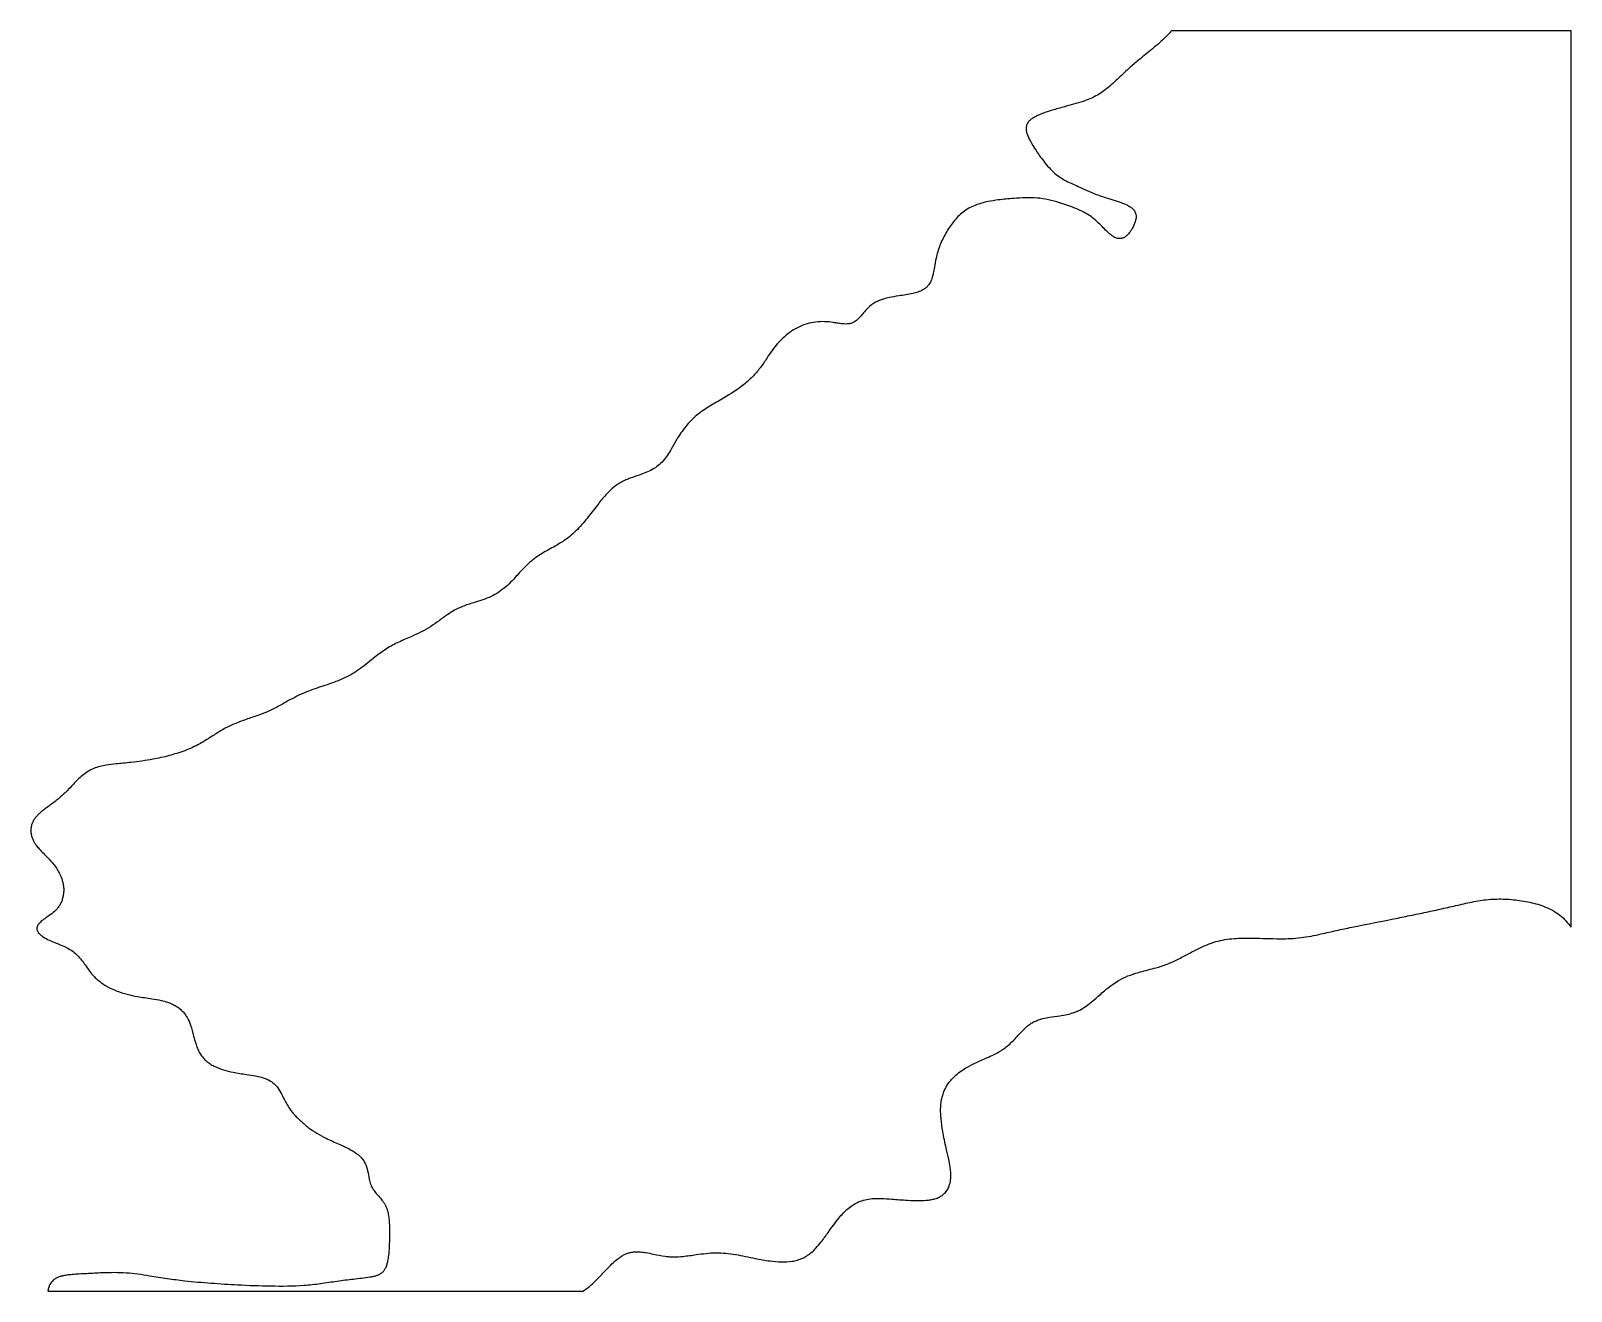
# Model space of a CAD drawing. Header units: millimetres. Extents: x 9 to 180, y -140 to 0.
import ezdxf

# ---------------------------------------------------------------- set-up
doc = ezdxf.new("R2010")
doc.units = ezdxf.units.MM
doc.layers.add('outline', color=7, linetype='Continuous')

msp = doc.modelspace()

# ---------------------------------------------------------------- linework, layer by layer
at = {"layer": 'outline'}
for p, q in [((180, 0), (135.62, 0)), ((180, -99.57), (180, 0)), ((10.85, -140), (70.24, -140))]:
    msp.add_line(p, q, dxfattribs=at)
for points, knots in [([(135.62, 0), (135.49, -0.16), (135.35, -0.31), (134.73, -0.95), (134.22, -1.4), (133.2, -2.25), (132.7, -2.65), (131.85, -3.35), (131.5, -3.64), (130.84, -4.23), (130.52, -4.52), (129.78, -5.21), (129.36, -5.62), (128.71, -6.19), (128.49, -6.38), (128.04, -6.73), (127.81, -6.89), (127.33, -7.18), (127.08, -7.31), (126.58, -7.55), (126.32, -7.65), (125.72, -7.87), (125.36, -7.98), (124.65, -8.19), (124.29, -8.29), (123.46, -8.51), (122.98, -8.64), (122.18, -8.88), (121.87, -8.98), (121.35, -9.16), (121.14, -9.24), (120.8, -9.38), (120.67, -9.45), (120.45, -9.56), (120.36, -9.6), (120.2, -9.71), (120.11, -9.76), (119.98, -9.86), (119.93, -9.9), (119.84, -9.99), (119.79, -10.03), (119.71, -10.13), (119.67, -10.19), (119.6, -10.3), (119.57, -10.35), (119.53, -10.48), (119.51, -10.54), (119.48, -10.66), (119.47, -10.73), (119.47, -10.86), (119.47, -10.92), (119.48, -11.05), (119.49, -11.12), (119.53, -11.31), (119.57, -11.44), (119.7, -11.8), (119.82, -12.04), (120.1, -12.58), (120.29, -12.87), (120.73, -13.55), (121, -13.93), (121.47, -14.54), (121.66, -14.79), (122.06, -15.25), (122.27, -15.48), (122.72, -15.9), (122.96, -16.09), (123.39, -16.37), (123.56, -16.48), (123.99, -16.7), (124.24, -16.82), (124.74, -17.06), (124.99, -17.17), (125.58, -17.44), (125.91, -17.6), (126.58, -17.9), (126.92, -18.04), (127.72, -18.34), (128.18, -18.49), (128.95, -18.73), (129.27, -18.82), (129.78, -18.99), (129.99, -19.06), (130.32, -19.19), (130.46, -19.24), (130.67, -19.35), (130.76, -19.39), (130.93, -19.49), (131.01, -19.54), (131.14, -19.63), (131.19, -19.67), (131.29, -19.75), (131.33, -19.8), (131.4, -19.88), (131.43, -19.91), (131.48, -19.98), (131.51, -20.01), (131.55, -20.09), (131.57, -20.13), (131.6, -20.21), (131.62, -20.25), (131.64, -20.33), (131.65, -20.37), (131.67, -20.49), (131.68, -20.58), (131.68, -20.75), (131.67, -20.84), (131.62, -21.09), (131.57, -21.25), (131.45, -21.57), (131.38, -21.72), (131.24, -21.98), (131.19, -22.07), (131.06, -22.27), (131, -22.36), (130.88, -22.51), (130.83, -22.56), (130.72, -22.67), (130.67, -22.73), (130.57, -22.81), (130.53, -22.84), (130.45, -22.9), (130.4, -22.92), (130.31, -22.97), (130.27, -23), (130.19, -23.03), (130.16, -23.04), (130.09, -23.06), (130.06, -23.06), (129.99, -23.08), (129.96, -23.08), (129.89, -23.08), (129.86, -23.08), (129.79, -23.08), (129.76, -23.08), (129.66, -23.06), (129.59, -23.05), (129.46, -23.01), (129.4, -22.98), (129.28, -22.92), (129.22, -22.89), (129.04, -22.78), (128.94, -22.7), (128.69, -22.51), (128.56, -22.38), (128.25, -22.09), (128.08, -21.92), (127.75, -21.58), (127.57, -21.41), (127.22, -21.08), (127.04, -20.93), (126.67, -20.63), (126.47, -20.5), (125.87, -20.12), (125.44, -19.92), (124.7, -19.62), (124.4, -19.51), (123.8, -19.3), (123.49, -19.2), (122.78, -18.98), (122.36, -18.86), (121.53, -18.68), (121.11, -18.61), (120.25, -18.54), (119.81, -18.53), (118.95, -18.56), (118.52, -18.58), (117.52, -18.66), (116.95, -18.71), (116, -18.84), (115.62, -18.9), (115, -19.02), (114.75, -19.08), (114.27, -19.22), (114.03, -19.3), (113.56, -19.49), (113.33, -19.59), (112.88, -19.84), (112.67, -19.98), (112.27, -20.29), (112.08, -20.45), (111.73, -20.82), (111.56, -21.01), (111.09, -21.6), (110.81, -22.02), (110.31, -22.9), (110.09, -23.36), (109.72, -24.29), (109.57, -24.78), (109.4, -25.6), (109.34, -25.93), (109.25, -26.49), (109.21, -26.71), (109.13, -27.08), (109.1, -27.23), (109.02, -27.47), (108.99, -27.56), (108.92, -27.75), (108.88, -27.84), (108.79, -28.02), (108.73, -28.1), (108.62, -28.26), (108.55, -28.34), (108.42, -28.48), (108.34, -28.55), (108.18, -28.67), (108.1, -28.72), (107.84, -28.87), (107.66, -28.95), (107.28, -29.08), (107.09, -29.14), (106.63, -29.24), (106.37, -29.29), (105.85, -29.37), (105.58, -29.41), (104.97, -29.5), (104.62, -29.56), (104.04, -29.68), (103.81, -29.74), (103.43, -29.86), (103.28, -29.91), (102.99, -30.03), (102.85, -30.1), (102.57, -30.26), (102.44, -30.34), (102.06, -30.63), (101.84, -30.85), (101.49, -31.24), (101.36, -31.41), (101.13, -31.67), (101.03, -31.78), (100.87, -31.95), (100.8, -32.01), (100.66, -32.14), (100.59, -32.2), (100.46, -32.28), (100.41, -32.32), (100.3, -32.38), (100.24, -32.41), (100.13, -32.46), (100.07, -32.48), (99.95, -32.51), (99.89, -32.53), (99.7, -32.56), (99.58, -32.57), (99.33, -32.57), (99.2, -32.56), (98.91, -32.53), (98.75, -32.5), (98.41, -32.45), (98.25, -32.43), (97.75, -32.36), (97.42, -32.32), (96.76, -32.3), (96.43, -32.31), (95.78, -32.39), (95.46, -32.45), (94.83, -32.64), (94.52, -32.76), (93.93, -33.05), (93.65, -33.22), (93.1, -33.59), (92.83, -33.8), (92.34, -34.24), (92.1, -34.47), (91.66, -34.97), (91.45, -35.23), (91.07, -35.77), (90.89, -36.05), (90.46, -36.7), (90.21, -37.07), (89.68, -37.78), (89.39, -38.12), (88.77, -38.75), (88.44, -39.05), (87.39, -39.87), (86.64, -40.34), (85.36, -41.09), (84.85, -41.38), (83.84, -42), (83.35, -42.33), (82.45, -43.09), (82.03, -43.51), (81.48, -44.19), (81.3, -44.43), (80.97, -44.91), (80.81, -45.16), (80.46, -45.76), (80.27, -46.11), (79.94, -46.68), (79.8, -46.9), (79.51, -47.34), (79.35, -47.55), (79, -47.95), (78.82, -48.13), (78.41, -48.46), (78.19, -48.6), (77.5, -48.99), (77, -49.17), (76.17, -49.46), (75.84, -49.57), (75.34, -49.75), (75.18, -49.82), (74.86, -49.96), (74.7, -50.04), (74.24, -50.3), (73.95, -50.49), (73.41, -50.93), (73.15, -51.17), (72.59, -51.76), (72.29, -52.13), (71.62, -52.98), (71.24, -53.48), (70.47, -54.46), (70.07, -54.94), (69.42, -55.6), (69.2, -55.81), (68.73, -56.21), (68.48, -56.4), (67.89, -56.81), (67.53, -57.03), (66.68, -57.51), (66.19, -57.77), (65.48, -58.21), (65.25, -58.36), (64.8, -58.68), (64.58, -58.85), (64.09, -59.28), (63.83, -59.54), (63.23, -60.16), (62.9, -60.54), (62.34, -61.14), (62.11, -61.37), (61.62, -61.82), (61.37, -62.03), (60.84, -62.41), (60.56, -62.58), (59.98, -62.88), (59.68, -63.01), (59.06, -63.23), (58.75, -63.33), (58.02, -63.56), (57.6, -63.68), (56.78, -63.99), (56.37, -64.16), (55.73, -64.51), (55.49, -64.67), (54.92, -65.05), (54.6, -65.29), (53.97, -65.76), (53.65, -65.98), (52.99, -66.4), (52.65, -66.6), (51.96, -66.95), (51.6, -67.11), (50.77, -67.48), (50.28, -67.68), (49.34, -68.12), (48.88, -68.36), (48, -68.92), (47.58, -69.22), (46.63, -69.98), (46.11, -70.43), (45.27, -71.04), (44.99, -71.23), (44.4, -71.58), (44.1, -71.74), (43.16, -72.18), (42.51, -72.41), (41.2, -72.85), (40.55, -73.06), (39.58, -73.43), (39.27, -73.56), (38.64, -73.84), (38.33, -74), (37.41, -74.48), (36.82, -74.83), (35.91, -75.31), (35.6, -75.46), (34.97, -75.75), (34.65, -75.87), (33.89, -76.15), (33.45, -76.29), (32.57, -76.59), (32.13, -76.75), (31.28, -77.1), (30.87, -77.29), (30.06, -77.74), (29.67, -77.98), (29.03, -78.39), (28.77, -78.56), (28.24, -78.89), (27.98, -79.04), (27.44, -79.34), (27.17, -79.48), (26.61, -79.74), (26.33, -79.86), (25.47, -80.18), (24.88, -80.36), (23.7, -80.67), (23.1, -80.8), (21.69, -81.06), (20.88, -81.18), (19.51, -81.33), (18.96, -81.37), (18.05, -81.46), (17.69, -81.5), (17.09, -81.6), (16.85, -81.65), (16.38, -81.78), (16.15, -81.86), (15.7, -82.04), (15.48, -82.15), (15.07, -82.41), (14.87, -82.55), (14.31, -83.01), (13.97, -83.37), (13.41, -83.95), (13.19, -84.19), (12.74, -84.65), (12.5, -84.88), (11.93, -85.38), (11.59, -85.64), (11.01, -86.07), (10.78, -86.24), (10.39, -86.53), (10.24, -86.65), (10, -86.85), (9.9, -86.94), (9.71, -87.11), (9.63, -87.21), (9.46, -87.4), (9.38, -87.5), (9.24, -87.72), (9.18, -87.83), (9.08, -88.06), (9.04, -88.18), (8.98, -88.43), (8.96, -88.56), (8.94, -88.81), (8.95, -88.94), (8.97, -89.19), (8.99, -89.32), (9.06, -89.57), (9.1, -89.69), (9.2, -89.92), (9.26, -90.04), (9.39, -90.26), (9.46, -90.36), (9.64, -90.6), (9.75, -90.73), (10.17, -91.2), (10.5, -91.52), (11.03, -92.07), (11.24, -92.29), (11.56, -92.68), (11.68, -92.85), (11.9, -93.18), (12.01, -93.36), (12.19, -93.72), (12.27, -93.9), (12.39, -94.22), (12.43, -94.35), (12.5, -94.61), (12.53, -94.74), (12.57, -95), (12.59, -95.14), (12.6, -95.41), (12.6, -95.54), (12.58, -95.81), (12.56, -95.95), (12.51, -96.21), (12.48, -96.34), (12.4, -96.6), (12.35, -96.72), (12.23, -96.97), (12.17, -97.09), (12.02, -97.31), (11.94, -97.42), (11.77, -97.62), (11.67, -97.72), (11.38, -98), (11.16, -98.16), (10.79, -98.42), (10.64, -98.52), (10.4, -98.69), (10.3, -98.76), (10.14, -98.89), (10.08, -98.94), (9.98, -99.03), (9.95, -99.07), (9.87, -99.14), (9.84, -99.18), (9.78, -99.26), (9.76, -99.28), (9.73, -99.34), (9.71, -99.38), (9.68, -99.44), (9.67, -99.47), (9.65, -99.53), (9.64, -99.55), (9.63, -99.6), (9.63, -99.62), (9.62, -99.67), (9.62, -99.69), (9.62, -99.74), (9.62, -99.76), (9.63, -99.81), (9.63, -99.83), (9.64, -99.88), (9.64, -99.9), (9.67, -99.97), (9.69, -100.01), (9.72, -100.08), (9.74, -100.11), (9.79, -100.19), (9.83, -100.24), (9.92, -100.33), (9.96, -100.37), (10.11, -100.5), (10.21, -100.57), (10.52, -100.78), (10.75, -100.9), (11.21, -101.11), (11.44, -101.2), (11.99, -101.43), (12.3, -101.55), (12.82, -101.78), (13.02, -101.88), (13.4, -102.11), (13.59, -102.23), (13.94, -102.51), (14.1, -102.67), (14.56, -103.16), (14.82, -103.53), (15.25, -104.15), (15.42, -104.39), (15.73, -104.78), (15.86, -104.93), (16.14, -105.22), (16.29, -105.35), (16.75, -105.73), (17.08, -105.95), (17.77, -106.34), (18.14, -106.51), (18.87, -106.8), (19.25, -106.92), (20.02, -107.12), (20.4, -107.2), (21.32, -107.36), (21.85, -107.43), (22.73, -107.57), (23.08, -107.63), (23.66, -107.76), (23.89, -107.82), (24.26, -107.95), (24.41, -108), (24.7, -108.13), (24.84, -108.2), (25.12, -108.35), (25.25, -108.44), (25.5, -108.63), (25.62, -108.74), (25.84, -108.96), (25.94, -109.08), (26.13, -109.33), (26.22, -109.46), (26.46, -109.87), (26.58, -110.16), (26.82, -110.85), (26.92, -111.26), (27.09, -111.94), (27.17, -112.21), (27.31, -112.66), (27.37, -112.84), (27.51, -113.18), (27.59, -113.35), (27.78, -113.67), (27.88, -113.83), (28.12, -114.12), (28.24, -114.26), (28.52, -114.51), (28.67, -114.62), (28.97, -114.83), (29.14, -114.93), (29.63, -115.18), (29.98, -115.32), (30.69, -115.53), (31.06, -115.61), (31.92, -115.77), (32.41, -115.85), (33.24, -115.97), (33.57, -116.02), (34.11, -116.12), (34.33, -116.17), (34.69, -116.27), (34.83, -116.32), (35.1, -116.42), (35.24, -116.48), (35.5, -116.61), (35.63, -116.69), (35.86, -116.86), (35.98, -116.96), (36.18, -117.17), (36.28, -117.28), (36.54, -117.64), (36.68, -117.9), (36.9, -118.34), (36.99, -118.51), (37.17, -118.86), (37.26, -119.04), (37.46, -119.38), (37.56, -119.55), (37.78, -119.87), (37.9, -120.03), (38.28, -120.48), (38.55, -120.76), (39.13, -121.3), (39.43, -121.56), (40.05, -122.04), (40.38, -122.26), (41.05, -122.66), (41.39, -122.85), (42.22, -123.25), (42.7, -123.46), (43.51, -123.82), (43.83, -123.96), (44.35, -124.23), (44.56, -124.34), (44.89, -124.54), (45.02, -124.63), (45.27, -124.82), (45.39, -124.91), (45.61, -125.13), (45.71, -125.25), (45.9, -125.5), (45.98, -125.63), (46.12, -125.91), (46.18, -126.05), (46.33, -126.49), (46.38, -126.79), (46.47, -127.3), (46.51, -127.51), (46.6, -127.91), (46.67, -128.1), (46.84, -128.48), (46.94, -128.65), (47.22, -129.04), (47.4, -129.25), (47.7, -129.6), (47.82, -129.74), (48.01, -129.98), (48.09, -130.08), (48.22, -130.28), (48.28, -130.39), (48.39, -130.6), (48.44, -130.71), (48.52, -130.94), (48.55, -131.05), (48.63, -131.37), (48.66, -131.57), (48.72, -132), (48.74, -132.23), (48.76, -132.72), (48.77, -132.98), (48.78, -133.55), (48.78, -133.86), (48.76, -134.57), (48.75, -134.97), (48.7, -135.65), (48.67, -135.93), (48.61, -136.39), (48.58, -136.58), (48.51, -136.89), (48.48, -137.01), (48.42, -137.22), (48.39, -137.3), (48.33, -137.43), (48.3, -137.48), (48.25, -137.58), (48.22, -137.63), (48.16, -137.72), (48.12, -137.77), (48.05, -137.86), (48.01, -137.9), (47.92, -137.97), (47.88, -138.01), (47.78, -138.07), (47.73, -138.1), (47.58, -138.19), (47.48, -138.23), (47.26, -138.31), (47.15, -138.34), (46.89, -138.4), (46.73, -138.43), (46.28, -138.51), (45.98, -138.54), (45.38, -138.61), (45.08, -138.65), (44.17, -138.75), (43.56, -138.83), (42.34, -139), (41.73, -139.09), (40.82, -139.22), (40.51, -139.26), (39.89, -139.32), (39.59, -139.35), (38.05, -139.47), (36.82, -139.47), (34.37, -139.43), (33.14, -139.39), (30.93, -139.27), (29.95, -139.21), (27.99, -139.06), (27.01, -138.98), (25.71, -138.84), (25.38, -138.8), (24.73, -138.71), (24.41, -138.67), (23.43, -138.52), (22.78, -138.42), (21.27, -138.17), (20.4, -138.04), (18.65, -137.93), (17.77, -137.93), (16.3, -137.99), (15.72, -138.02), (14.74, -138.08), (14.35, -138.09), (13.7, -138.14), (13.44, -138.16), (13.01, -138.2), (12.84, -138.23), (12.56, -138.28), (12.44, -138.31), (12.22, -138.36), (12.11, -138.4), (11.93, -138.47), (11.86, -138.5), (11.73, -138.57), (11.66, -138.61), (11.53, -138.69), (11.47, -138.74), (11.36, -138.84), (11.31, -138.9), (11.21, -139.01), (11.17, -139.08), (11.09, -139.21), (11.05, -139.27), (10.99, -139.41), (10.97, -139.49), (10.9, -139.7), (10.87, -139.85), (10.85, -140)], [0, 0, 0, 0, 0.624382, 0.624382, 2.66076, 2.66076, 4.604576, 4.604576, 5.960173, 5.960173, 7.253274, 7.253274, 9.000442, 9.000442, 9.867334, 9.867334, 10.706449, 10.706449, 11.545292, 11.545292, 12.374819, 12.374819, 13.484665, 13.484665, 14.597699, 14.597699, 16.087028, 16.087028, 17.081036, 17.081036, 17.743467, 17.743467, 18.184747, 18.184747, 18.478748, 18.478748, 18.772257, 18.772257, 18.967846, 18.967846, 19.162961, 19.162961, 19.357661, 19.357661, 19.552091, 19.552091, 19.746613, 19.746613, 19.941552, 19.941552, 20.136957, 20.136957, 20.332701, 20.332701, 20.723906, 20.723906, 21.507494, 21.507494, 22.553249, 22.553249, 23.9432, 23.9432, 24.868588, 24.868588, 25.790234, 25.790234, 26.70911, 26.70911, 27.326881, 27.326881, 28.158011, 28.158011, 28.985034, 28.985034, 30.087719, 30.087719, 31.187182, 31.187182, 32.648795, 32.648795, 33.62298, 33.62298, 34.272294, 34.272294, 34.705516, 34.705516, 34.994566, 34.994566, 35.283149, 35.283149, 35.475748, 35.475748, 35.668013, 35.668013, 35.796425, 35.796425, 35.924726, 35.924726, 36.052966, 36.052966, 36.181209, 36.181209, 36.309512, 36.309512, 36.564307, 36.564307, 36.8204, 36.8204, 37.331033, 37.331033, 37.84404, 37.84404, 38.186886, 38.186886, 38.529405, 38.529405, 38.75794, 38.75794, 38.986159, 38.986159, 39.138482, 39.138482, 39.290647, 39.290647, 39.442599, 39.442599, 39.544123, 39.544123, 39.645605, 39.645605, 39.747059, 39.747059, 39.848536, 39.848536, 39.950058, 39.950058, 40.152052, 40.152052, 40.35471, 40.35471, 40.55778, 40.55778, 40.963282, 40.963282, 41.505353, 41.505353, 42.229409, 42.229409, 42.953308, 42.953308, 43.665387, 43.665387, 44.378257, 44.378257, 45.805529, 45.805529, 46.761838, 46.761838, 47.722812, 47.722812, 49.006319, 49.006319, 50.290125, 50.290125, 51.591594, 51.591594, 52.878963, 52.878963, 54.60152, 54.60152, 55.746162, 55.746162, 56.507969, 56.507969, 57.268448, 57.268448, 58.027139, 58.027139, 58.784335, 58.784335, 59.54239, 59.54239, 60.302326, 60.302326, 61.817332, 61.817332, 63.331793, 63.331793, 64.842194, 64.842194, 65.858083, 65.858083, 66.535225, 66.535225, 66.985993, 66.985993, 67.286465, 67.286465, 67.586362, 67.586362, 67.885636, 67.885636, 68.184579, 68.184579, 68.483694, 68.483694, 68.783294, 68.783294, 69.379379, 69.379379, 69.978967, 69.978967, 70.774734, 70.774734, 71.574512, 71.574512, 72.640491, 72.640491, 73.351935, 73.351935, 73.826638, 73.826638, 74.300587, 74.300587, 74.774129, 74.774129, 75.716177, 75.716177, 76.351598, 76.351598, 76.774536, 76.774536, 77.056272, 77.056272, 77.337517, 77.337517, 77.525239, 77.525239, 77.712862, 77.712862, 77.900434, 77.900434, 78.088062, 78.088062, 78.462154, 78.462154, 78.838288, 78.838288, 79.342227, 79.342227, 79.844201, 79.844201, 80.841436, 80.841436, 81.830418, 81.830418, 82.812889, 82.812889, 83.798884, 83.798884, 84.790814, 84.790814, 85.786003, 85.786003, 86.782956, 86.782956, 87.781056, 87.781056, 88.777812, 88.777812, 90.113414, 90.113414, 91.443726, 91.443726, 92.775219, 92.775219, 95.433119, 95.433119, 97.211469, 97.211469, 98.980913, 98.980913, 100.744311, 100.744311, 101.630345, 101.630345, 102.515685, 102.515685, 103.704754, 103.704754, 104.496157, 104.496157, 105.284556, 105.284556, 106.069892, 106.069892, 106.856231, 106.856231, 108.436062, 108.436062, 109.495946, 109.495946, 110.022772, 110.022772, 110.548083, 110.548083, 111.596327, 111.596327, 112.647212, 112.647212, 114.051583, 114.051583, 115.925662, 115.925662, 117.78839, 117.78839, 118.710667, 118.710667, 119.636828, 119.636828, 120.885383, 120.885383, 122.558155, 122.558155, 123.389928, 123.389928, 124.218822, 124.218822, 125.331068, 125.331068, 126.816977, 126.816977, 127.804842, 127.804842, 128.789462, 128.789462, 129.771514, 129.771514, 130.751413, 130.751413, 131.731213, 131.731213, 133.049861, 133.049861, 134.361549, 134.361549, 135.240039, 135.240039, 136.420584, 136.420584, 137.596743, 137.596743, 138.769707, 138.769707, 139.937069, 139.937069, 141.503091, 141.503091, 143.060353, 143.060353, 144.617879, 144.617879, 146.697505, 146.697505, 147.722583, 147.722583, 148.750996, 148.750996, 150.824272, 150.824272, 152.885414, 152.885414, 153.919573, 153.919573, 154.954135, 154.954135, 157.018448, 157.018448, 158.054117, 158.054117, 159.090066, 159.090066, 160.478779, 160.478779, 161.868073, 161.868073, 163.24649, 163.24649, 164.623169, 164.623169, 165.547453, 165.547453, 166.472409, 166.472409, 167.39106, 167.39106, 168.310892, 168.310892, 170.142466, 170.142466, 171.978921, 171.978921, 174.448464, 174.448464, 176.099343, 176.099343, 177.197223, 177.197223, 177.928074, 177.928074, 178.656942, 178.656942, 179.3843, 179.3843, 180.112588, 180.112588, 181.572718, 181.572718, 182.544993, 182.544993, 183.518025, 183.518025, 184.815665, 184.815665, 185.68226, 185.68226, 186.25958, 186.25958, 186.644383, 186.644383, 187.028528, 187.028528, 187.411761, 187.411761, 187.794137, 187.794137, 188.176113, 188.176113, 188.558207, 188.558207, 188.940652, 188.940652, 189.323447, 189.323447, 189.706568, 189.706568, 190.090187, 190.090187, 190.474767, 190.474767, 190.988065, 190.988065, 192.361203, 192.361203, 193.273451, 193.273451, 193.881291, 193.881291, 194.488387, 194.488387, 195.094843, 195.094843, 195.500012, 195.500012, 195.904834, 195.904834, 196.30929, 196.30929, 196.71389, 196.71389, 197.118419, 197.118419, 197.522671, 197.522671, 197.926547, 197.926547, 198.330196, 198.330196, 198.734047, 198.734047, 199.138526, 199.138526, 199.946326, 199.946326, 200.487546, 200.487546, 200.848009, 200.848009, 201.088169, 201.088169, 201.248318, 201.248318, 201.408205, 201.408205, 201.514915, 201.514915, 201.621494, 201.621494, 201.727906, 201.727906, 201.79902, 201.79902, 201.870103, 201.870103, 201.941166, 201.941166, 202.012225, 202.012225, 202.083298, 202.083298, 202.154398, 202.154398, 202.295721, 202.295721, 202.39057, 202.39057, 202.579669, 202.579669, 202.769319, 202.769319, 203.14796, 203.14796, 203.907125, 203.907125, 204.662449, 204.662449, 205.676882, 205.676882, 206.35089, 206.35089, 207.02227, 207.02227, 207.693802, 207.693802, 209.041231, 209.041231, 209.941415, 209.941415, 210.540675, 210.540675, 211.139704, 211.139704, 212.330316, 212.330316, 213.524388, 213.524388, 214.710003, 214.710003, 215.897835, 215.897835, 217.500672, 217.500672, 218.56811, 218.56811, 219.278838, 219.278838, 219.752748, 219.752748, 220.225884, 220.225884, 220.698401, 220.698401, 221.170725, 221.170725, 221.643171, 221.643171, 222.115972, 222.115972, 223.055447, 223.055447, 224.3207, 224.3207, 225.164232, 225.164232, 225.725782, 225.725782, 226.285852, 226.285852, 226.844742, 226.844742, 227.403541, 227.403541, 227.96313, 227.96313, 228.523653, 228.523653, 229.638496, 229.638496, 230.760926, 230.760926, 232.261629, 232.261629, 233.261659, 233.261659, 233.927339, 233.927339, 234.370965, 234.370965, 234.813515, 234.813515, 235.254815, 235.254815, 235.695614, 235.695614, 236.137462, 236.137462, 237.021877, 237.021877, 237.613827, 237.613827, 238.206485, 238.206485, 238.793999, 238.793999, 239.382452, 239.382452, 240.563878, 240.563878, 241.747047, 241.747047, 242.923298, 242.923298, 244.096693, 244.096693, 245.681269, 245.681269, 246.736674, 246.736674, 247.438734, 247.438734, 247.906455, 247.906455, 248.372783, 248.372783, 248.837605, 248.837605, 249.302141, 249.302141, 249.76738, 249.76738, 250.695736, 250.695736, 251.316525, 251.316525, 251.93042, 251.93042, 252.545439, 252.545439, 253.372106, 253.372106, 253.924581, 253.924581, 254.29221, 254.29221, 254.656545, 254.656545, 255.017992, 255.017992, 255.377519, 255.377519, 255.988945, 255.988945, 256.676857, 256.676857, 257.469519, 257.469519, 258.385741, 258.385741, 259.59767, 259.59767, 260.432617, 260.432617, 260.999471, 260.999471, 261.381502, 261.381502, 261.638053, 261.638053, 261.809975, 261.809975, 261.981881, 261.981881, 262.153805, 262.153805, 262.325845, 262.325845, 262.498122, 262.498122, 262.670696, 262.670696, 263.014646, 263.014646, 263.360282, 263.360282, 263.821679, 263.821679, 264.731206, 264.731206, 265.643925, 265.643925, 267.481129, 267.481129, 269.329824, 269.329824, 270.257336, 270.257336, 271.185941, 271.185941, 274.870002, 274.870002, 278.552622, 278.552622, 281.501237, 281.501237, 284.453531, 284.453531, 285.436133, 285.436133, 286.420975, 286.420975, 288.393717, 288.393717, 291.023837, 291.023837, 293.659653, 293.659653, 295.421567, 295.421567, 296.593909, 296.593909, 297.373599, 297.373599, 297.892634, 297.892634, 298.238514, 298.238514, 298.583441, 298.583441, 298.813593, 298.813593, 299.043222, 299.043222, 299.272255, 299.272255, 299.500807, 299.500807, 299.72916, 299.72916, 299.957572, 299.957572, 300.186162, 300.186162, 300.637948, 300.637948, 300.637948, 300.637948]), ([(70.24, -140), (70.49, -139.84), (70.74, -139.66), (71.21, -139.28), (71.43, -139.07), (71.97, -138.54), (72.28, -138.21), (72.82, -137.64), (73.06, -137.39), (73.53, -136.92), (73.77, -136.69), (74.16, -136.37), (74.3, -136.27), (74.55, -136.1), (74.66, -136.04), (74.89, -135.91), (75, -135.86), (75.25, -135.77), (75.37, -135.73), (75.62, -135.68), (75.75, -135.66), (76.01, -135.63), (76.14, -135.62), (76.4, -135.62), (76.53, -135.63), (76.85, -135.65), (77.05, -135.68), (77.53, -135.76), (77.81, -135.82), (78.53, -135.97), (78.96, -136.06), (79.56, -136.14), (79.72, -136.16), (80.05, -136.18), (80.22, -136.18), (80.71, -136.18), (81.04, -136.16), (81.86, -136.08), (82.34, -136.01), (83.56, -135.84), (84.29, -135.74), (85.76, -135.73), (86.48, -135.81), (87.94, -136.05), (88.66, -136.21), (89.93, -136.47), (90.48, -136.57), (91.44, -136.7), (91.86, -136.73), (92.68, -136.75), (93.09, -136.74), (93.7, -136.64), (93.9, -136.6), (94.3, -136.48), (94.49, -136.41), (94.86, -136.23), (95.04, -136.13), (95.38, -135.9), (95.54, -135.78), (95.85, -135.51), (95.99, -135.36), (96.34, -134.99), (96.53, -134.76), (96.99, -134.17), (97.25, -133.81), (97.88, -132.92), (98.25, -132.39), (98.98, -131.51), (99.32, -131.14), (99.9, -130.65), (100.11, -130.5), (100.55, -130.22), (100.79, -130.11), (101.28, -129.92), (101.53, -129.85), (102.04, -129.75), (102.31, -129.72), (102.83, -129.7), (103.1, -129.7), (103.75, -129.72), (104.15, -129.74), (105.13, -129.81), (105.72, -129.86), (106.74, -129.92), (107.19, -129.94), (107.96, -129.94), (108.29, -129.92), (108.79, -129.86), (108.95, -129.83), (109.27, -129.75), (109.43, -129.71), (109.74, -129.59), (109.89, -129.51), (110.1, -129.38), (110.17, -129.33), (110.3, -129.23), (110.36, -129.17), (110.48, -129.06), (110.53, -128.99), (110.63, -128.86), (110.68, -128.8), (110.77, -128.66), (110.81, -128.58), (110.88, -128.43), (110.91, -128.36), (110.97, -128.2), (110.99, -128.12), (111.05, -127.92), (111.07, -127.8), (111.1, -127.55), (111.11, -127.43), (111.12, -127.12), (111.11, -126.93), (111.08, -126.56), (111.06, -126.37), (110.99, -125.91), (110.93, -125.64), (110.78, -124.95), (110.69, -124.53), (110.46, -123.5), (110.32, -122.87), (110.13, -121.78), (110.06, -121.31), (109.99, -120.48), (109.97, -120.13), (109.99, -119.42), (110.02, -119.07), (110.12, -118.55), (110.16, -118.38), (110.27, -118.04), (110.33, -117.87), (110.47, -117.55), (110.55, -117.39), (110.73, -117.08), (110.83, -116.94), (111.05, -116.65), (111.16, -116.52), (111.4, -116.26), (111.53, -116.13), (111.86, -115.84), (112.07, -115.67), (112.51, -115.37), (112.73, -115.23), (113.31, -114.9), (113.67, -114.72), (114.31, -114.43), (114.59, -114.31), (115.14, -114.06), (115.41, -113.94), (116.09, -113.62), (116.49, -113.41), (117.05, -113.04), (117.23, -112.9), (117.57, -112.62), (117.74, -112.47), (118.22, -112), (118.52, -111.66), (119.05, -111.07), (119.28, -110.83), (119.66, -110.5), (119.8, -110.4), (120.08, -110.21), (120.23, -110.13), (120.53, -109.98), (120.69, -109.92), (121, -109.81), (121.17, -109.76), (121.57, -109.65), (121.82, -109.61), (122.45, -109.5), (122.83, -109.45), (123.48, -109.36), (123.76, -109.31), (124.25, -109.21), (124.46, -109.15), (124.81, -109.04), (124.96, -108.98), (125.25, -108.86), (125.39, -108.79), (125.81, -108.56), (126.07, -108.38), (126.59, -108), (126.83, -107.8), (127.44, -107.28), (127.8, -106.95), (128.44, -106.41), (128.72, -106.18), (129.23, -105.81), (129.46, -105.65), (130.04, -105.31), (130.4, -105.13), (131.16, -104.84), (131.54, -104.71), (132.52, -104.43), (133.11, -104.29), (134.14, -104.01), (134.57, -103.88), (135.41, -103.56), (135.81, -103.38), (136.63, -102.98), (137.03, -102.77), (137.84, -102.35), (138.24, -102.13), (138.95, -101.78), (139.26, -101.64), (139.89, -101.38), (140.22, -101.26), (141.2, -100.99), (141.88, -100.88), (143.24, -100.77), (143.92, -100.77), (145.63, -100.8), (146.66, -100.85), (148.45, -100.85), (149.22, -100.82), (150.74, -100.63), (151.49, -100.48), (152.81, -100.19), (153.37, -100.06), (154.5, -99.81), (155.07, -99.69), (157.33, -99.21), (159.04, -98.9), (161.34, -98.43), (161.94, -98.31), (163.14, -98.06), (163.73, -97.93), (164.92, -97.68), (165.5, -97.55), (166.68, -97.28), (167.26, -97.15), (168.44, -96.88), (169.04, -96.75), (170.26, -96.54), (170.88, -96.47), (172.12, -96.42), (172.74, -96.44), (173.97, -96.54), (174.57, -96.62), (175.78, -96.87), (176.37, -97.03), (177.23, -97.36), (177.51, -97.48), (178.05, -97.76), (178.31, -97.92), (178.81, -98.28), (179.04, -98.48), (179.47, -98.91), (179.67, -99.14), (179.91, -99.44), (179.95, -99.51), (180, -99.57)], [0, 0, 0, 0, 0.006848, 0.006848, 0.013713, 0.013713, 0.02393, 0.02393, 0.031616, 0.031616, 0.039053, 0.039053, 0.042939, 0.042939, 0.045862, 0.045862, 0.048785, 0.048785, 0.051709, 0.051709, 0.054638, 0.054638, 0.057572, 0.057572, 0.060508, 0.060508, 0.064916, 0.064916, 0.071543, 0.071543, 0.08149, 0.08149, 0.085191, 0.085191, 0.088901, 0.088901, 0.096327, 0.096327, 0.107482, 0.107482, 0.124112, 0.124112, 0.140619, 0.140619, 0.157378, 0.157378, 0.169962, 0.169962, 0.179327, 0.179327, 0.188589, 0.188589, 0.193246, 0.193246, 0.197887, 0.197887, 0.202514, 0.202514, 0.207139, 0.207139, 0.211761, 0.211761, 0.218608, 0.218608, 0.228657, 0.228657, 0.24325, 0.24325, 0.25452, 0.25452, 0.260398, 0.260398, 0.266307, 0.266307, 0.272223, 0.272223, 0.278161, 0.278161, 0.284115, 0.284115, 0.293036, 0.293036, 0.306349, 0.306349, 0.316348, 0.316348, 0.323844, 0.323844, 0.3276, 0.3276, 0.331346, 0.331346, 0.335073, 0.335073, 0.33695, 0.33695, 0.338825, 0.338825, 0.3407, 0.3407, 0.342574, 0.342574, 0.344448, 0.344448, 0.346322, 0.346322, 0.348197, 0.348197, 0.351001, 0.351001, 0.353811, 0.353811, 0.35802, 0.35802, 0.362246, 0.362246, 0.368605, 0.368605, 0.378203, 0.378203, 0.392598, 0.392598, 0.403327, 0.403327, 0.411343, 0.411343, 0.419315, 0.419315, 0.423325, 0.423325, 0.427333, 0.427333, 0.43134, 0.43134, 0.435349, 0.435349, 0.43936, 0.43936, 0.443374, 0.443374, 0.449385, 0.449385, 0.455409, 0.455409, 0.464452, 0.464452, 0.471253, 0.471253, 0.478071, 0.478071, 0.488232, 0.488232, 0.493275, 0.493275, 0.498326, 0.498326, 0.50852, 0.50852, 0.516143, 0.516143, 0.519952, 0.519952, 0.523757, 0.523757, 0.527566, 0.527566, 0.531382, 0.531382, 0.537107, 0.537107, 0.545703, 0.545703, 0.552133, 0.552133, 0.556946, 0.556946, 0.560523, 0.560523, 0.564087, 0.564087, 0.571283, 0.571283, 0.57852, 0.57852, 0.589407, 0.589407, 0.597568, 0.597568, 0.603686, 0.603686, 0.612835, 0.612835, 0.622018, 0.622018, 0.635804, 0.635804, 0.64598, 0.64598, 0.656072, 0.656072, 0.666384, 0.666384, 0.676684, 0.676684, 0.684368, 0.684368, 0.692104, 0.692104, 0.707508, 0.707508, 0.72298, 0.72298, 0.746159, 0.746159, 0.763486, 0.763486, 0.780836, 0.780836, 0.793908, 0.793908, 0.806991, 0.806991, 0.846169, 0.846169, 0.860055, 0.860055, 0.873824, 0.873824, 0.887436, 0.887436, 0.90096, 0.90096, 0.91482, 0.91482, 0.928926, 0.928926, 0.942869, 0.942869, 0.956774, 0.956774, 0.970597, 0.970597, 0.977526, 0.977526, 0.984435, 0.984435, 0.991332, 0.991332, 0.998249, 0.998249, 1, 1, 1, 1])]:
    msp.add_open_spline(points, degree=3, knots=knots, dxfattribs=at)

doc.saveas('drawing.dxf')
